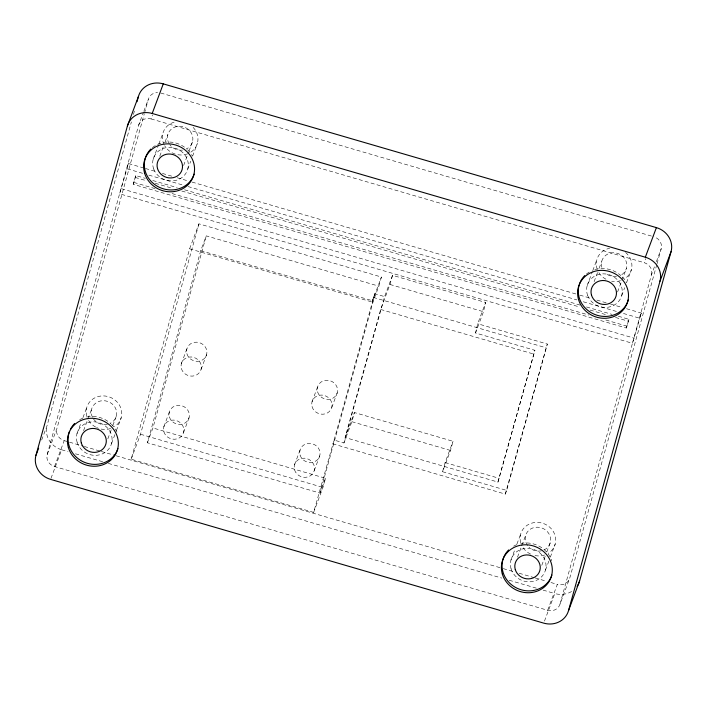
<?xml version="1.0" encoding="UTF-8"?>
<svg xmlns="http://www.w3.org/2000/svg" width="707" height="707" viewBox="0 0 707 707"><rect width="100%" height="100%" fill="white"/><g stroke="black" fill="none" stroke-linecap="round" stroke-linejoin="round"><path stroke-width="0.53" stroke-dasharray="3.54 2.65" d="M392.535 275.332L389.99 284.479L380.658 309.454L345.096 437.518L497.958 482.086L534.907 350.31L475.519 332.997L477.693 323.744L485.647 302.472L392.535 275.332L384.581 296.604L343.938 442.971L334.075 440.09L313.634 512.398L131.184 459.214L189.609 248.811L198.941 223.845L381.4 277.029L378.864 286.176L373.323 300.979L319.979 493.079L147.392 442.768L200.735 250.667L206.267 235.864L378.864 286.176M475.519 332.997L483.473 311.725L485.647 302.472M41.678 440.028L47.024 425.738L131.387 121.913M133.455 114.472L134.63 110.221M656.759 264.727L569.736 578.114L560.05 604.008A10.278 9.491 20.5 0 1 547.651 610.282L54.519 466.532A10.278 9.491 20.5 0 1 47.201 454.513L138.652 125.183L143.486 112.236M626.499 308.729L641.337 313.051L632.447 343.302L119.598 193.798L128.488 163.556L144.378 168.186M47.201 454.513L56.887 428.61L144.201 114.163M144.493 113.102L148.329 99.289A10.278 9.491 20.5 0 1 157.564 92.573M618.325 316.232L628.93 319.325L626.34 328.039L133.208 184.288L135.806 175.575L145.35 178.358M133.208 184.288L135.806 175.575M131.184 459.214L140.516 434.239L198.941 223.845M147.392 442.768L152.924 427.965L206.267 235.864M189.609 248.811L372.059 302.004L374.719 293.732L384.581 296.604M334.075 440.09L374.719 293.732M313.634 512.398L322.975 487.432L325.512 478.286L152.924 427.965M343.938 442.971L351.892 421.699L354.428 412.543L453.054 441.301L450.518 450.447L442.564 471.719L506.672 490.402L547.315 344.044L477.693 323.744M442.564 471.719L445.101 462.572L453.054 441.301M497.958 482.086L534.907 350.31M332.688 443.793L505.284 494.105L547.315 344.044M626.34 328.039L628.93 319.325M560.05 604.008L651.501 274.687L654.85 265.726M657.05 263.667L661.186 248.793A10.278 9.491 20.5 0 0 653.86 236.765M143.866 111.246L148.329 99.289M128.488 163.556L126.58 168.637L143.539 173.586M138.652 125.183A10.278 9.491 20.5 0 1 151.051 118.917L152.544 114.932M153.216 159.102L158.43 145.156M158.801 144.157L162.902 133.199M159.764 156.22L163.609 145.942M165.146 141.833L167.833 134.639M54.519 466.532L64.204 440.638A10.278 9.491 20.5 0 1 56.887 428.61M50.984 478.356L61.668 449.785A20.556 18.974 20.5 0 1 47.024 425.738M77.01 433.532L81.111 422.574M82.966 417.598L86.696 407.639M83.559 430.66L91.627 409.079M183.652 165.465L188.645 152.102M189.034 151.077L192.49 141.824M187.735 169.159L190.713 161.196M192.578 156.212L197.421 143.265M107.826 438.87L111.291 429.626M112.82 425.508L116.284 416.264M111.529 443.598L114.879 434.628M116.372 430.651L121.215 417.696M181.345 363.672L186.878 348.869M163.821 426.789L169.353 411.995M201.071 369.425L206.603 354.622M183.546 432.543L189.078 417.74M312.026 401.762L317.558 386.968M294.492 464.888L300.033 450.085M331.751 407.515L337.283 392.721M372.059 302.004L381.4 277.029M314.217 470.632L319.758 455.838M319.979 493.079L325.512 478.286M345.096 437.518L354.428 412.543M505.284 494.105L506.672 490.402M587.172 285.601L592.386 271.656M592.758 270.657L596.849 259.708M594.101 281.695L597.556 272.442M599.094 268.333L601.781 261.139M510.967 560.032L515.058 549.083M516.923 544.098L520.644 534.139M517.506 557.16L525.575 535.579M617.6 291.964L626.437 268.324M621.692 295.667L624.67 287.696M626.535 282.712L631.369 269.765M651.501 274.687A10.278 9.491 20.5 0 0 644.174 262.668L645.668 258.682M541.783 565.37L545.238 556.126M546.776 552.008L550.232 542.764M656.343 261.74L661.186 248.793M641.337 313.051L639.437 318.141L622.478 313.201M545.486 570.098L548.835 561.137M550.32 557.151L555.163 544.204M547.651 610.282L557.328 584.389A10.278 9.491 20.5 0 0 569.736 578.114M544.487 621.091L554.792 593.535A20.556 18.974 20.5 0 0 572.847 590.645M160.736 93.015L651.739 236.147M151.051 118.917L644.174 262.668M145.439 168.496L157.095 171.889M162.389 173.436L171.925 176.22M177.227 177.757L187.823 180.851M192.057 182.088L578.821 294.828M579.881 295.137L591.538 298.54M596.832 300.077L609.549 303.789M610.609 304.098L622.266 307.492M148.832 175.124L182.742 185.013M188.035 186.551L576.921 299.918M583.275 301.774L618.245 311.964M152.774 180.524L177.165 187.629M184.589 189.794L580.155 305.106M586.51 306.962L611.962 314.376M135.117 177.422L146.782 180.824M155.266 183.299L172.234 188.248M181.779 191.031L579.457 306.953M590.062 310.046L605.97 314.686M615.514 317.47L628.24 321.172M133.906 182.433L155.107 188.619M172.075 193.568L588.851 315.057M605.819 320.006L627.029 326.183M121.498 188.707L634.347 338.211M389.99 284.479L483.473 311.725M373.331 297.426L545.928 347.738M200.735 250.667L373.323 300.979M380.658 309.454L533.529 354.013M351.892 421.699L450.518 450.447M445.101 462.572L499.345 478.383M140.516 434.239L322.975 487.432M64.204 440.638L68.446 441.875M69.507 442.184L83.293 446.197M84.354 446.506L100.261 451.146M101.322 451.455L115.108 455.476M116.169 455.785L502.191 568.313M503.251 568.622L513.856 571.707M519.159 573.253L533.997 577.584M535.058 577.893L546.723 581.295M550.965 582.533L557.328 584.389M61.668 449.785L68.031 451.64M75.455 453.806L103.028 461.839M108.33 463.385L501.767 578.079M509.19 580.244L536.763 588.277M543.126 590.133L554.792 593.535M527.563 545.636A12.85 11.86 20.5 0 1 530.798 528.889A12.85 11.86 20.5 0 1 548.667 533.308A12.85 11.86 20.5 0 1 544.381 549.799M541.323 550.868A12.85 11.86 20.5 0 1 528.995 547.271M513.618 546.175A25.691 23.72 20.5 0 1 518.646 544.045M520.706 543.515A25.691 23.72 20.5 0 1 551.752 560.722M92.458 417.245A12.85 11.86 20.5 0 1 98.14 401.735A12.85 11.86 20.5 0 1 115.1 407.444A12.85 11.86 20.5 0 1 110.425 423.299M107.367 424.368A12.85 11.86 20.5 0 1 92.988 418.217M79.67 419.675A25.691 23.72 20.5 0 1 84.69 417.545M86.749 417.015A25.691 23.72 20.5 0 1 110.69 423.528M111.406 424.2A25.691 23.72 20.5 0 1 117.795 434.222M169.194 143.777A12.85 11.86 20.5 0 1 173.692 127.605A12.85 11.86 20.5 0 1 191.12 132.686A12.85 11.86 20.5 0 1 186.63 148.859M182.521 150.114A12.85 11.86 20.5 0 1 169.821 144.705M152.376 147.657A25.691 23.72 20.5 0 1 186.895 149.097M187.611 149.769A25.691 23.72 20.5 0 1 192.269 155.849M601.851 267.343A12.85 11.86 20.5 0 1 609.646 253.309A12.85 11.86 20.5 0 1 625.598 260.141A12.85 11.86 20.5 0 1 620.587 275.359M616.469 276.614A12.85 11.86 20.5 0 1 605.201 272.84M586.324 274.157A25.691 23.72 20.5 0 1 589.832 271.744M594.852 269.606A25.691 23.72 20.5 0 1 620.843 275.597M622.319 277.029A25.691 23.72 20.5 0 1 626.216 282.349M86.784 416.317A17.984 16.606 20.5 0 1 97.204 396.83A17.984 16.606 20.5 0 1 119.545 405.323A17.984 16.606 20.5 0 1 114.348 426.798M110.654 428.53A17.984 16.606 20.5 0 1 96.612 427.576M95.657 427.09A17.984 16.606 20.5 0 1 87.438 418.155M520.732 542.817A17.984 16.606 20.5 0 1 531.151 523.33A17.984 16.606 20.5 0 1 553.501 531.823A17.984 16.606 20.5 0 1 548.296 553.298M544.611 555.03A17.984 16.606 20.5 0 1 534.439 555.437M530.559 554.076A17.984 16.606 20.5 0 1 521.395 544.655M625.607 252.496A17.984 16.606 20.5 0 1 624.361 278.947M620.499 280.697A17.984 16.606 20.5 0 1 611.652 281.209M605.934 279.221A17.984 16.606 20.5 0 1 597.618 270.268M597.212 269.226A17.984 16.606 20.5 0 1 609.637 248.29M193.126 127.375A17.984 16.606 20.5 0 1 188.451 153.472M187.443 153.887A17.984 16.606 20.5 0 1 164.678 145.775M164.139 144.785A17.984 16.606 20.5 0 1 174.717 122.011M181.399 368.63A10.278 9.491 20.5 0 0 198.481 373.605A10.278 9.491 20.5 0 0 193.745 357.397A10.278 9.491 20.5 0 0 181.399 368.63M163.865 431.747A10.278 9.491 20.5 0 0 180.948 436.732A10.278 9.491 20.5 0 0 176.22 420.515A10.278 9.491 20.5 0 0 163.865 431.747M294.545 469.846A10.278 9.491 20.5 0 0 311.628 474.821A10.278 9.491 20.5 0 0 306.9 458.613A10.278 9.491 20.5 0 0 294.545 469.846M312.079 406.728A10.278 9.491 20.5 0 0 329.162 411.704A10.278 9.491 20.5 0 0 324.425 395.496A10.278 9.491 20.5 0 0 312.079 406.728M186.931 353.836A10.278 9.491 20.5 0 0 204.014 358.811A10.278 9.491 20.5 0 0 199.277 342.603A10.278 9.491 20.5 0 0 186.931 353.836M169.406 416.953A10.278 9.491 20.5 0 0 186.48 421.929A10.278 9.491 20.5 0 0 181.752 405.721A10.278 9.491 20.5 0 0 169.406 416.953M300.077 455.043A10.278 9.491 20.5 0 0 317.16 460.027A10.278 9.491 20.5 0 0 312.432 443.81A10.278 9.491 20.5 0 0 300.077 455.043M317.611 391.925A10.278 9.491 20.5 0 0 334.694 396.901A10.278 9.491 20.5 0 0 329.957 380.693A10.278 9.491 20.5 0 0 317.611 391.925M587.667 295.491A17.984 16.606 20.5 0 0 618.051 302.11A17.984 16.606 20.5 0 0 607.569 274.289A17.984 16.606 20.5 0 0 587.667 295.491M153.711 168.991A17.984 16.606 20.5 0 0 184.103 175.61A17.984 16.606 20.5 0 0 173.622 147.79A17.984 16.606 20.5 0 0 153.711 168.991M77.098 442.211A17.984 16.606 20.5 0 0 106.996 450.925A17.984 16.606 20.5 0 0 98.715 422.556A17.984 16.606 20.5 0 0 77.098 442.211M511.055 568.711A17.984 16.606 20.5 0 0 540.943 577.425A17.984 16.606 20.5 0 0 532.671 549.056A17.984 16.606 20.5 0 0 511.055 568.711"/><path stroke-width="1.06" d="M35.951 455.335L127.401 126.014L138.466 96.417A20.556 18.974 20.5 0 1 163.273 83.868L656.396 227.619A20.556 18.974 20.5 0 1 671.049 251.665L579.599 580.986L568.534 610.583A20.556 18.974 20.5 0 1 543.727 623.132L50.604 479.381A20.556 18.974 20.5 0 1 35.951 455.335L38.629 448.194M136.99 101.728L138.466 96.417M568.534 610.583L659.976 281.262L671.049 251.665M127.401 126.014A20.556 18.974 20.5 0 1 152.208 113.465L163.273 83.868M659.976 281.262A20.556 18.974 20.5 0 0 645.332 257.215L656.396 227.619M152.208 113.465L645.332 257.215M579.599 580.986A20.556 18.974 20.5 0 1 577.062 586.359M551.902 575.056A25.691 23.72 20.5 0 1 515.014 587.146A25.691 23.72 20.5 0 1 508.616 549.958M117.945 448.556A25.691 23.72 20.5 0 1 85.68 462.785A25.691 23.72 20.5 0 1 69.551 431.314M70.382 429.405A25.691 23.72 20.5 0 1 74.668 423.458M194.151 174.125A25.691 23.72 20.5 0 1 157.272 186.215A25.691 23.72 20.5 0 1 150.874 149.018M628.39 299.671A25.691 23.72 20.5 0 1 597.388 315.349A25.691 23.72 20.5 0 1 579.077 285.292M579.369 284.338A25.691 23.72 20.5 0 1 584.822 275.518M68.358 447.478A25.691 23.72 20.5 0 0 111.07 459.921A25.691 23.72 20.5 0 0 99.236 419.392A25.691 23.72 20.5 0 0 68.358 447.478M578.52 299.538A25.691 23.72 20.5 0 0 621.223 311.99A25.691 23.72 20.5 0 0 609.399 271.461A25.691 23.72 20.5 0 0 578.52 299.538M502.315 573.978A25.691 23.72 20.5 0 0 545.017 586.43A25.691 23.72 20.5 0 0 533.193 545.892A25.691 23.72 20.5 0 0 502.315 573.978M144.564 173.038A25.691 23.72 20.5 0 0 187.275 185.49A25.691 23.72 20.5 0 0 175.442 144.962A25.691 23.72 20.5 0 0 144.564 173.038M515.27 569.524A12.85 11.86 20.5 0 0 536.622 575.745A12.85 11.86 20.5 0 0 530.71 555.481A12.85 11.86 20.5 0 0 515.27 569.524M81.314 443.024A12.85 11.86 20.5 0 0 102.665 449.245A12.85 11.86 20.5 0 0 96.753 428.981A12.85 11.86 20.5 0 0 81.314 443.024M157.52 168.584A12.85 11.86 20.5 0 0 178.871 174.815A12.85 11.86 20.5 0 0 172.959 154.55A12.85 11.86 20.5 0 0 157.52 168.584M591.476 295.084A12.85 11.86 20.5 0 0 612.828 301.315A12.85 11.86 20.5 0 0 606.915 281.05A12.85 11.86 20.5 0 0 591.476 295.084"/></g></svg>
